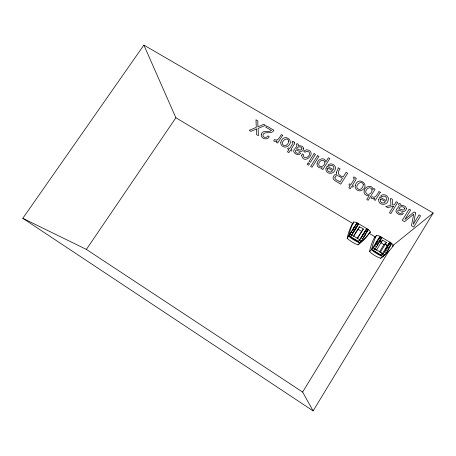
<?xml version="1.0" encoding="UTF-8"?>
<svg xmlns="http://www.w3.org/2000/svg" width="456" height="456" viewBox="0 0 456 456"><rect width="100%" height="100%" fill="white"/><g stroke="black" fill="none" stroke-linecap="round" stroke-linejoin="round"><path stroke-width="0.68" d="M386.449 252.806L391.607 243.504L389.931 242.506L388.523 243.709L382.362 253.684L380.766 252.727M384.756 251.792L389.931 242.506M384.721 251.849L383.211 253.924L381.45 255.337L373.418 250.498L376.263 247.312L381.501 238.328L381.809 237.656L380.144 236.664L378.765 238.026L371.594 249.666A29.971 28.528 21.9 0 0 382.915 256.489A55.347 53.204 14.6 0 0 393.465 245.584A8.242 7.877 25.3 0 0 389.755 242.142L381.273 237.08A8.197 7.849 23.5 0 0 376.496 235.45L374.365 237.667A56.658 53.557 29.1 0 0 369.554 251.592A29.338 27.953 22.1 0 0 380.629 258.273L384.892 254.938L386.414 252.869M369.554 251.592L373.971 247.198L380.144 236.664M388.74 248.298L388.7 248.138M377.807 244.034L378.007 243.669M368.813 233.82L370.414 231.99A8.134 7.815 20.8 0 0 366.767 228.593L358.399 223.6A8.088 7.786 18.5 0 0 353.685 221.998L352.038 224.477A55.9 53.175 26.1 0 0 347.181 238.26A28.973 27.73 17.8 0 0 358.102 244.855L362.018 240.187L368.283 229.761L366.63 228.769L359.368 240.021L359.67 239.662L351.736 234.891L350.624 236.675L358.558 241.452L361.186 237.889M361.22 237.832L366.63 228.769M364.39 235.963L364.247 236.236L364.481 235.923M378.925 242.421L378.662 242.877M350.624 236.675L358.621 223.993L356.98 223.012L348.732 236.065L359.892 242.791A54.72 52.719 8.5 0 0 370.414 231.99M347.181 238.26L356.98 223.012M364.509 235.758L365.29 234.526M365.262 234.692L364.623 235.712M313.124 410.902L433.2 213.003L143.879 45.098L22.8 218.31L313.124 410.902L302.619 392.057L86.378 249.415L22.8 218.31M381.45 255.337L382.555 253.53L373.367 248.001M388.66 243.937L389.857 242.056M383.627 255.314L382.915 256.489L371.594 249.666A57.918 54.68 28.9 0 1 376.496 235.45M302.619 392.057L389.299 250.321M380.236 252.407L386.397 242.438L382.624 240.181L376.468 250.139L374.878 249.181M379.495 251.86L383.946 244.598L386.397 242.438M353.377 228.752C352.003 231.027 355.401 225.509 353.628 228.41M360.61 241.634L359.892 242.791A29.594 28.3 17.5 0 1 348.732 236.065A57.125 54.281 25.9 0 1 353.685 221.998M366.35 232.366L367.063 231.209M354.13 235.125L357.475 229.738M353.548 236.521L359.619 226.757L363.341 228.98L357.27 238.762M357.025 238.511L363.341 228.98M358.558 241.452L359.67 239.662M363.17 234.264C361.414 237.228 365.051 231.243 363.295 234.207M351.815 234.692L357.532 225.509M355.178 229.476L354.603 230.422L355.344 229.214M355.275 229.396L355.862 228.427L355.503 228.969M351.473 231.979L353.138 232.976M86.378 249.415L175.879 117.756L143.879 45.098M378.166 243.652L377.813 244.131M357.897 225.002L358.621 223.993M359.619 226.757L357.846 229.14L361.483 231.323M380.937 238.494L381.809 237.656M381.678 241.064L382.624 240.181M392.616 245.801L433.2 213.003M392.462 246.388L393.465 245.584M379.831 237.331L381.501 238.328M389.641 243.19L391.322 244.194M356.609 223.639L358.256 224.626M366.282 229.419L367.941 230.405M379.312 238.328L380.988 239.332M389.15 244.211L390.832 245.214M356.033 224.597L357.686 225.583M365.729 230.394L367.393 231.386M175.879 117.756L353.035 223.674M368.915 233.17L375.636 237.188M378.64 239.548L380.315 240.551M388.495 245.442L390.188 246.457M355.315 225.777L356.968 226.763M365.034 231.585L366.698 232.583M379.403 240.705L381.524 241.976M385.297 244.234L387.423 245.505M379.837 241.11L381.427 242.062M385.195 244.319L387.321 245.59M377.836 240.956L379.517 241.959M380.788 242.706L383.946 244.598M387.708 246.867L389.395 247.876M354.472 227.145L356.13 228.142M364.207 232.976L365.872 233.974M376.912 242.512L378.594 243.521M386.796 248.434L388.489 249.449M353.531 228.678L355.19 229.67M363.272 234.515L364.942 235.518M375.904 244.182L377.585 245.191M385.793 250.11L387.486 251.131M352.511 230.32L354.169 231.317M362.258 236.168L363.928 237.171M374.906 245.795L376.588 246.804M384.796 251.735L386.488 252.749M361.26 237.775L362.93 238.779M383.211 253.924L384.892 254.938M350.077 234.167L351.73 235.159M359.778 240.004L361.443 241.007M352.038 224.477A7.923 7.632 18.8 0 1 352.858 224.54M368.408 234.276A53.591 51.682 8.8 0 1 358.102 244.855M374.365 237.667A8.02 7.689 23.8 0 1 375.191 237.73M384.425 255.041A54.196 52.144 14.9 0 1 383.04 256.295M382.567 256.7A54.196 52.144 14.9 0 1 380.629 258.273M324.877 162.131C325.641 166.001 318.647 169.096 318.698 164.029C318.812 160.962 323.743 158.289 324.877 162.131M406.37 208.58C406.336 212.821 400.966 211.481 398.715 209.908L397.883 210.49L397.786 211.812C398.641 213.112 400.898 214.28 402.01 212.644L403.372 213.436C401.554 216.463 396.999 214.217 396.002 211.601C395.118 208.933 401.411 205.821 398.504 204.248L399.12 203.239L400.203 203.69L400.984 204.824L400.773 205.719C402.933 205.018 406.051 206.083 406.37 208.58M301.712 155.405C303.804 165.99 317.923 151.894 307.07 149.836A3.289 3.135 -0.6 0 0 305.041 150.349L303.781 151.455L305.11 152.236L306.677 151.272L308.837 151.922A1.978 1.881 -0.4 0 1 309.47 153.319C310.217 157.491 302.385 159.822 303.553 154.647L302.225 153.866L301.712 155.405M372.045 189.787C372.598 193.087 367.604 196.513 365.837 192.802C364.714 189.229 370.694 185.21 372.045 189.787M303.679 148.639C303.536 152.635 298.509 151.472 296.315 149.956L295.499 150.52L295.368 151.78C296.172 153.045 298.327 154.077 299.387 152.532L300.664 153.284C298.931 156.123 294.582 154.145 293.67 151.586C292.906 149.009 299.028 146.114 296.28 144.569L296.902 143.611L297.928 144.028L298.64 145.099L298.412 145.954C300.436 145.27 303.451 146.245 303.679 148.639M378.662 199.7C378.07 205.291 386.779 206.061 388.045 200.839C390.216 196.587 383.741 192.478 380.674 195.966L382.088 196.792C384.408 194.552 388.478 197.972 386.164 200.629L379.894 196.963L378.662 199.7M325.937 168.805C325.299 174.312 333.838 174.927 335.092 169.883C337.303 165.727 330.953 161.737 327.967 165.163L329.335 165.961C331.597 163.761 335.582 167.101 333.256 169.689L327.186 166.132L325.937 168.805M355.201 185.729C354.739 187.861 356.307 189.907 358.273 190.574A4.058 3.865 11.7 0 0 361.01 190.648C371.663 186.014 358.171 174.722 355.201 185.729M261.22 134.338C260.382 138.641 267.438 140.796 269.245 136.663L267.883 135.865C266.914 138.025 263.608 137.929 262.884 135.66C263.425 129.926 271.776 135.364 273.839 130.205L266.526 125.936L265.728 127.15L271.542 130.547C268.521 132.764 262.462 129.436 261.22 134.338M356.09 178.666L355.663 180.12L352.345 185.387L353.485 186.054L352.796 187.148L351.661 186.481L350.259 188.704L348.829 187.866L350.231 185.643L348.891 184.857L349.575 183.762L350.92 184.549L354.187 179.356L354.238 178.627L353.235 177.96L353.896 176.905L355.805 178.011L356.09 178.666M280.845 142.164C280.337 144.193 281.808 146.194 283.706 146.821A3.922 3.733 -5.1 0 0 286.357 146.878C296.793 142.375 283.911 131.527 280.845 142.164M336.34 172.271L336.83 174.243L334.242 175.07L332.977 177.703L333.558 179.402L335.485 181.032L340.786 184.15L347.66 173.269L346.104 172.362L343.163 177.019C338.238 175.366 336.739 172.904 340.056 168.834L338.158 167.728L338.084 168.925L336.34 172.271M363.369 184.771L362.628 187.239L360.616 189.16A2.246 2.143 11.7 0 1 358.775 189.291C352.927 187.165 361.722 178.387 363.369 184.771M294.713 142.853L294.268 144.261L290.945 149.391L292.045 150.03L291.355 151.096L290.255 150.451L288.853 152.623L287.474 151.814L288.882 149.648L287.588 148.89L288.277 147.824L289.571 148.582L292.849 143.532L292.912 142.825L291.948 142.181L292.609 141.155L294.451 142.221L294.713 142.853M364.127 190.939C363.244 193.811 366.556 196.576 369.263 195.481L366.772 199.477L368.157 200.292L375.043 189.246L373.726 188.476L373.088 189.502C372.284 184.024 364.555 186.35 364.127 190.939M317.119 163.368C316.207 166.218 319.491 168.931 322.147 167.683L321.486 168.726L322.831 169.518L329.819 158.574L328.428 157.765L325.875 161.766C324.849 156.476 317.587 158.99 317.119 163.368M288.768 141.195L287.998 143.583L286.003 145.447A2.172 2.069 -5.1 0 1 284.225 145.578C278.627 143.509 287.257 135.073 288.768 141.195M380.355 199.779C379.403 202.709 384.072 204.379 385.457 201.683L380.703 198.901L380.355 199.779M327.596 168.88C326.61 171.758 331.204 173.337 332.549 170.715L327.944 168.019L327.596 168.88M415.638 212.929L413.307 224.398L419.035 214.913L420.586 215.813L413.746 227.048L411.42 225.68L413.769 214.183L404.575 221.656L402.289 220.311L409.135 209.133L410.668 210.028L404.86 219.439L414.037 211.994L415.638 212.929M334.949 177.236C334.356 180.035 338.597 180.53 340.033 181.967L342.388 178.25C340.535 177.133 336.3 173.599 334.949 177.236M404.643 208.728L403.851 209.902L403.064 210.068L398.971 208.808C399.547 205.952 404.215 205.89 404.643 208.728M387.172 247.032L385.879 249.033L387.172 247.032M302.02 148.793C301.108 151.489 298.349 148.958 296.594 148.912C297.175 146.245 301.65 146.04 302.02 148.793M377.38 241.167L376.097 243.168L377.38 241.167M393.448 206.311L389.464 212.77L390.86 213.59L397.712 202.47L396.321 201.66L394.446 204.693L392.587 205.023L392.422 199.386L390.581 198.309L390.929 205.394L385.77 206.494L387.611 207.577L393.448 206.311M380.321 192.324L375.322 200.361L373.96 199.563L374.821 198.172L372.415 198.708L371.087 198.075L371.976 196.644C375.311 199.312 377.665 193.64 378.885 191.486L380.321 192.324M308.142 162.9L307.179 164.388L308.581 165.214L309.538 163.721L308.142 162.9M314.064 153.672L309.071 161.441L310.473 162.268L315.466 154.487L314.064 153.672M317.536 155.695L310.65 166.429L312.029 167.244L318.915 156.499L317.536 155.695M282.652 135.346L277.624 143.041L276.347 142.289L277.214 140.961L274.888 141.485L273.634 140.893L274.529 139.525C277.744 142.044 280.024 136.561 281.301 134.554L282.652 135.346M256.409 128.974L251.011 131.362L249.261 130.336L256.272 127.372L255.987 119.791L257.811 120.851L257.902 126.853L263.75 124.317L265.529 125.354L258.102 128.444L258.387 135.7L256.54 134.611L256.409 128.974"/></g></svg>
